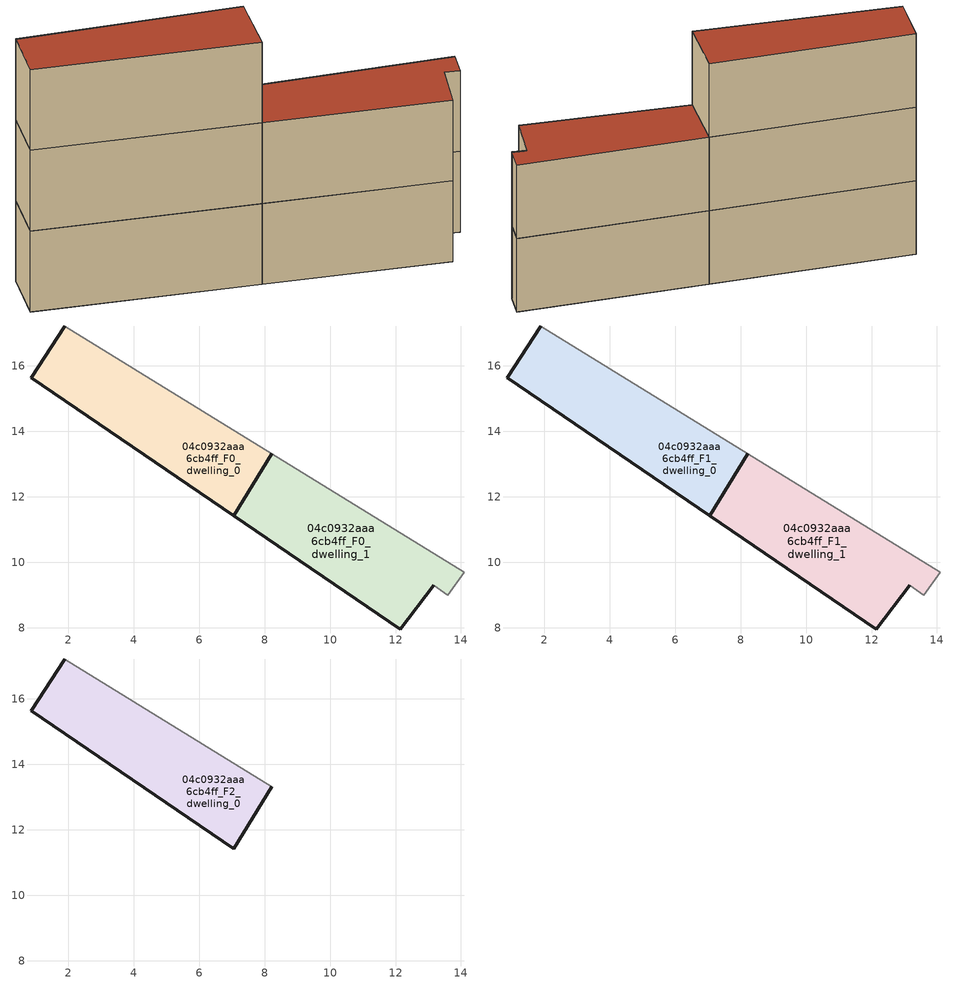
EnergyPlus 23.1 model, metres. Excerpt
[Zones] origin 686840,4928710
04c0932aaa6cb4ff_F0_dwelling_0
 floor ground (EU_floor_Construction): 7.06,11.43 8.22,13.32 1.89,17.22 0.87,15.64 z0
 wall outside (EU_wall_Construction): 7.06,11.43 0.87,15.64 1.89,17.22 / 8.22,13.32 7.05,11.43 z0:3
 wall adiabatic (EU_wall_Construction): 1.89,17.22 8.22,13.32 z0:3
04c0932aaa6cb4ff_F0_dwelling_1
 floor ground (EU_floor_Construction): 13.59,8.99 14.1,9.7 8.22,13.32 7.06,11.43 12.15,7.96 13.17,9.29 z0
 wall outside (EU_wall_Construction): 13.17,9.29 12.15,7.96 7.06,11.43 / 7.05,11.43 8.22,13.32 z0:3
 wall adiabatic (EU_wall_Construction): 8.22,13.32 14.1,9.7 13.59,8.99 13.17,9.29 z0:3
04c0932aaa6cb4ff_F1_dwelling_0
 floor to 04c0932aaa6cb4ff_F0_dwelling_0 (EU_floor_Construction): 7.05,11.43 8.22,13.32 1.89,17.22 0.87,15.64 z3
 wall outside (EU_wall_Construction): 7.06,11.43 0.87,15.64 1.89,17.22 / 8.22,13.32 7.05,11.43 z3:6
 wall adiabatic (EU_wall_Construction): 1.89,17.22 8.22,13.32 z3:6
04c0932aaa6cb4ff_F1_dwelling_1
 floor to 04c0932aaa6cb4ff_F0_dwelling_1 (EU_floor_Construction): 13.59,8.99 14.1,9.7 8.22,13.32 7.05,11.43 12.15,7.96 13.17,9.29 z3
 wall outside (EU_wall_Construction): 13.17,9.29 12.15,7.96 7.06,11.43 / 7.05,11.43 8.22,13.32 z3:6
 wall adiabatic (EU_wall_Construction): 8.22,13.32 14.1,9.7 13.59,8.99 13.17,9.29 z3:6
 roof outside (EU_roof_Construction): 14.1,9.7 13.59,8.99 13.17,9.29 12.15,7.96 7.06,11.43 8.22,13.32 z6
04c0932aaa6cb4ff_F2_dwelling_0
 floor to 04c0932aaa6cb4ff_F1_dwelling_0 (EU_floor_Construction): 7.05,11.43 8.22,13.32 1.89,17.22 0.87,15.64 z6
 wall outside (EU_wall_Construction): 8.22,13.32 7.06,11.43 0.87,15.64 1.89,17.22 z6:9
 wall adiabatic (EU_wall_Construction): 1.89,17.22 8.22,13.32 z6:9
 roof outside (EU_roof_Construction): 8.22,13.32 7.06,11.43 0.87,15.64 1.89,17.22 z9
[Building]
EU S2 Campaign: North Axis=0; Terrain=City; Solar Distribution=FullExterior
[Site:Location]
Bologna: Latitude=44.5; Longitude=11.25; Time Zone=1; Elevation=37
[SizingPeriod:WeatherFileDays]
AnnualSizingPeriod: Begin Month=1; Begin Day of Month=1; End Month=12; End Day of Month=31; Day of Week for Start Day=Monday; Use Weather File Daylight Saving Period=No; Use Weather File Rain and Snow Indicators=No
[MATERIAL]
EU_InternalMass_Material: Roughness=MediumRough; Thickness=0.1; Conductivity=1; Density=1800; Specific Heat=900; Thermal Absorptance=0.9; Solar Absorptance=0.7; Visible Absorptance=0.7
[MATERIAL:NOMASS] Roughness=MediumRough; Thermal Absorptance=0.9; Solar Absorptance=0.7; Visible Absorptance=0.7
Name | Thermal Resistance
EU_wall_NoMass | 0.937881
EU_roof_NoMass | 0.548572
EU_floor_NoMass | 0.71348
[CONSTRUCTION]
EU_wall_Construction: EU_wall_NoMass
EU_roof_Construction: EU_roof_NoMass
EU_floor_Construction: EU_floor_NoMass
EU_InternalMass_Construction: EU_InternalMass_Material
[ZONE] Type=1; Multiplier=1; Ceiling Height=autocalculate; Floor Area=autocalculate; Part of Total Floor Area=Yes
Name | Volume
04c0932aaa6cb4ff_F0_dwelling_0; 04c0932aaa6cb4ff_F0_dwelling_1 | 45.8936
04c0932aaa6cb4ff_F1_dwelling_0; 04c0932aaa6cb4ff_F2_dwelling_0; 04c0932aaa6cb4ff_F1_dwelling_1 | 45.8928
[INTERNALMASS] Construction=EU_InternalMass_Construction
Name | Zone or ZoneList | Surface Area
04c0932aaa6cb4ff_F0_dwelling_0_EU_InternalMass | 04c0932aaa6cb4ff_F0_dwelling_0 | 15.2977
04c0932aaa6cb4ff_F0_dwelling_1_EU_InternalMass | 04c0932aaa6cb4ff_F0_dwelling_1 | 15.2977
04c0932aaa6cb4ff_F1_dwelling_0_EU_InternalMass | 04c0932aaa6cb4ff_F1_dwelling_0 | 15.2977
04c0932aaa6cb4ff_F1_dwelling_1_EU_InternalMass | 04c0932aaa6cb4ff_F1_dwelling_1 | 15.2977
04c0932aaa6cb4ff_F2_dwelling_0_EU_InternalMass | 04c0932aaa6cb4ff_F2_dwelling_0 | 30.5989
[OTHEREQUIPMENT] Fuel Type=Electricity; Design Level Calculation Method=Watts/Area; Power per Zone Floor Area=1; Fraction Latent=0; Fraction Radiant=0; Fraction Lost=0; Carbon Dioxide Generation Rate=0; EndUse Subcategory=EU_Step8_InternalGains
Name | Zone or ZoneList or Space or SpaceList | Schedule
EU_Step8_InternalGain_04c0932aaa6cb4ff_F0_dwelling_0_f000 | 04c0932aaa6cb4ff_F0_dwelling_0 | EU_Step8_GainSchedule_04c0932aaa6cb4ff_F0_dwelling_0_f000
EU_Step8_InternalGain_04c0932aaa6cb4ff_F0_dwelling_1_f000 | 04c0932aaa6cb4ff_F0_dwelling_1 | EU_Step8_GainSchedule_04c0932aaa6cb4ff_F0_dwelling_1_f000
EU_Step8_InternalGain_04c0932aaa6cb4ff_F1_dwelling_0_f000 | 04c0932aaa6cb4ff_F1_dwelling_0 | EU_Step8_GainSchedule_04c0932aaa6cb4ff_F1_dwelling_0_f000
EU_Step8_InternalGain_04c0932aaa6cb4ff_F1_dwelling_1_f000 | 04c0932aaa6cb4ff_F1_dwelling_1 | EU_Step8_GainSchedule_04c0932aaa6cb4ff_F1_dwelling_1_f000
EU_Step8_InternalGain_04c0932aaa6cb4ff_F2_dwelling_0_f000 | 04c0932aaa6cb4ff_F2_dwelling_0 | EU_Step8_GainSchedule_04c0932aaa6cb4ff_F2_dwelling_0_f000
[ZONEVENTILATION:DESIGNFLOWRATE] Schedule=EU_AlwaysOn; Design Flow Rate Calculation Method=AirChanges/Hour; Air Changes per Hour=0.687892; Ventilation Type=Natural; Fan Pressure Rise=0; Fan Total Efficiency=1; Constant Term Coefficient=1; Temperature Term Coefficient=0; Velocity Term Coefficient=0; Velocity Squared Term Coefficient=0; Minimum Indoor Temperature=-100; Maximum Indoor Temperature=100; Delta Temperature=-100; Minimum Outdoor Temperature=-100; Maximum Outdoor Temperature=100; Maximum Wind Speed=40
Name | Zone or ZoneList or Space or SpaceList
EU_ConstantAir_04c0932aaa6cb4ff_F0_dwelling_0 | 04c0932aaa6cb4ff_F0_dwelling_0
EU_ConstantAir_04c0932aaa6cb4ff_F0_dwelling_1 | 04c0932aaa6cb4ff_F0_dwelling_1
EU_ConstantAir_04c0932aaa6cb4ff_F1_dwelling_0 | 04c0932aaa6cb4ff_F1_dwelling_0
EU_ConstantAir_04c0932aaa6cb4ff_F1_dwelling_1 | 04c0932aaa6cb4ff_F1_dwelling_1
EU_ConstantAir_04c0932aaa6cb4ff_F2_dwelling_0 | 04c0932aaa6cb4ff_F2_dwelling_0
[SIZING:ZONE] Zone Cooling Design Supply Air Temperature Input Method=SupplyAirTemperature; Zone Cooling Design Supply Air Temperature=13; Zone Heating Design Supply Air Temperature Input Method=SupplyAirTemperature; Zone Heating Design Supply Air Temperature=50; Zone Cooling Design Supply Air Humidity Ratio=0.008; Zone Heating Design Supply Air Humidity Ratio=0.008; Cooling Design Air Flow Method=DesignDay; Cooling Design Air Flow Rate=0; Cooling Minimum Air Flow per Zone Floor Area=0.000762; Cooling Minimum Air Flow=0; Cooling Minimum Air Flow Fraction=0.2; Heating Design Air Flow Method=DesignDay; Heating Design Air Flow Rate=0; Heating Maximum Air Flow per Zone Floor Area=0.002032; Heating Maximum Air Flow=0.141576; Heating Maximum Air Flow Fraction=0.3; Account for Dedicated Outdoor Air System=No; Dedicated Outdoor Air System Control Strategy=NeutralSupplyAir; Dedicated Outdoor Air Low Setpoint Temperature for Design=autosize; Dedicated Outdoor Air High Setpoint Temperature for Design=autosize; Zone Load Sizing Method=Sensible Load Only No Latent Load; Zone Latent Cooling Design Supply Air Humidity Ratio Input Method=HumidityRatioDifference; Zone Cooling Design Supply Air Humidity Ratio Difference=0.005; Zone Latent Heating Design Supply Air Humidity Ratio Input Method=HumidityRatioDifference; Zone Humidification Design Supply Air Humidity Ratio Difference=0.005
04c0932aaa6cb4ff_F0_dwelling_0; 04c0932aaa6cb4ff_F0_dwelling_1; 04c0932aaa6cb4ff_F1_dwelling_0; 04c0932aaa6cb4ff_F1_dwelling_1; 04c0932aaa6cb4ff_F2_dwelling_0
[ThermostatSetpoint:DualSetpoint] Heating Setpoint Temperature Schedule=HVACTemplate-Always 20; Cooling Setpoint Temperature Schedule=HVACTemplate-Always 50
EU_HeatOnly_04c0932aaa6cb4ff_F0_dwelling_0 Dual SP Control; EU_HeatOnly_04c0932aaa6cb4ff_F0_dwelling_1 Dual SP Control; EU_HeatOnly_04c0932aaa6cb4ff_F1_dwelling_0 Dual SP Control; EU_HeatOnly_04c0932aaa6cb4ff_F1_dwelling_1 Dual SP Control; EU_HeatOnly_04c0932aaa6cb4ff_F2_dwelling_0 Dual SP Control
[ZoneControl:Thermostat] Control Type Schedule=HVACTemplate-Always 4
Name | Zone or ZoneList | Control
04c0932aaa6cb4ff_F0_dwelling_0 Thermostat | 04c0932aaa6cb4ff_F0_dwelling_0 | EU_HeatOnly_04c0932aaa6cb4ff_F0_dwelling_0 Dual SP Control
04c0932aaa6cb4ff_F0_dwelling_1 Thermostat | 04c0932aaa6cb4ff_F0_dwelling_1 | EU_HeatOnly_04c0932aaa6cb4ff_F0_dwelling_1 Dual SP Control
04c0932aaa6cb4ff_F1_dwelling_0 Thermostat | 04c0932aaa6cb4ff_F1_dwelling_0 | EU_HeatOnly_04c0932aaa6cb4ff_F1_dwelling_0 Dual SP Control
04c0932aaa6cb4ff_F1_dwelling_1 Thermostat | 04c0932aaa6cb4ff_F1_dwelling_1 | EU_HeatOnly_04c0932aaa6cb4ff_F1_dwelling_1 Dual SP Control
04c0932aaa6cb4ff_F2_dwelling_0 Thermostat | 04c0932aaa6cb4ff_F2_dwelling_0 | EU_HeatOnly_04c0932aaa6cb4ff_F2_dwelling_0 Dual SP Control
[Zone equipment]
04c0932aaa6cb4ff_F0_dwelling_0: 04c0932aaa6cb4ff_F0_dwelling_0 Ideal Loads Air System
04c0932aaa6cb4ff_F0_dwelling_1: 04c0932aaa6cb4ff_F0_dwelling_1 Ideal Loads Air System
04c0932aaa6cb4ff_F1_dwelling_0: 04c0932aaa6cb4ff_F1_dwelling_0 Ideal Loads Air System
04c0932aaa6cb4ff_F1_dwelling_1: 04c0932aaa6cb4ff_F1_dwelling_1 Ideal Loads Air System
04c0932aaa6cb4ff_F2_dwelling_0: 04c0932aaa6cb4ff_F2_dwelling_0 Ideal Loads Air System
[ZoneHVAC:IdealLoadsAirSystem] Availability Schedule=EU_AlwaysOn; Maximum Heating Supply Air Temperature [C]=50; Minimum Cooling Supply Air Temperature [C]=13; Maximum Heating Supply Air Humidity Ratio [kg-H20/kg-air]=0.0156; Minimum Cooling Supply Air Humidity Ratio [kg-H20/kg-air]=0.0077; Heating Limit=NoLimit; Cooling Limit=NoLimit; Heating Availability Schedule=EU_AlwaysOn; Cooling Availability Schedule=EU_CoolingOff; Dehumidification Control Type=ConstantSensibleHeatRatio; Cooling Sensible Heat Ratio=0.7; Humidification Control Type=None; Demand Controlled Ventilation Type=None; Outdoor Air Economizer Type=NoEconomizer; Heat Recovery Type=None; Sensible Heat Recovery Effectiveness=0.7; Latent Heat Recovery Effectiveness=0.65
04c0932aaa6cb4ff_F0_dwelling_0 Ideal Loads Air System; 04c0932aaa6cb4ff_F0_dwelling_1 Ideal Loads Air System; 04c0932aaa6cb4ff_F1_dwelling_0 Ideal Loads Air System; 04c0932aaa6cb4ff_F1_dwelling_1 Ideal Loads Air System; 04c0932aaa6cb4ff_F2_dwelling_0 Ideal Loads Air System
[SCHEDULE:CONSTANT]
Name | Hourly Value
EU_AlwaysOn | 1
EU_CoolingOff | 0
[SCHEDULE:FILE] Column Number=1; Rows to Skip at Top=0; Number of Hours of Data=8760; Column Separator=Comma; Interpolate to Timestep=No; Minutes per Item=60; Adjust Schedule for Daylight Savings=Yes
Name | File
EU_Step8_GainSchedule_04c0932aaa6cb4ff_F0_dwelling_0_f000 | ../../schedules/04c0932aaa6cb4ff/04c0932aaa6cb4ff_F0_dwelling_0_f000_gain.csv
EU_Step8_GainSchedule_04c0932aaa6cb4ff_F0_dwelling_1_f000 | ../../schedules/04c0932aaa6cb4ff/04c0932aaa6cb4ff_F0_dwelling_1_f000_gain.csv
EU_Step8_GainSchedule_04c0932aaa6cb4ff_F1_dwelling_0_f000 | ../../schedules/04c0932aaa6cb4ff/04c0932aaa6cb4ff_F1_dwelling_0_f000_gain.csv
EU_Step8_GainSchedule_04c0932aaa6cb4ff_F1_dwelling_1_f000 | ../../schedules/04c0932aaa6cb4ff/04c0932aaa6cb4ff_F1_dwelling_1_f000_gain.csv
EU_Step8_GainSchedule_04c0932aaa6cb4ff_F2_dwelling_0_f000 | ../../schedules/04c0932aaa6cb4ff/04c0932aaa6cb4ff_F2_dwelling_0_f000_gain.csv
[Schedule:Compact]
HVACTemplate-Always 20: Through: 12/31, For: AllDays, Until: 24:00, 20
HVACTemplate-Always 50: Through: 12/31, For: AllDays, Until: 24:00, 50
HVACTemplate-Always 4: Through: 12/31, For: AllDays, Until: 24:00, 4
